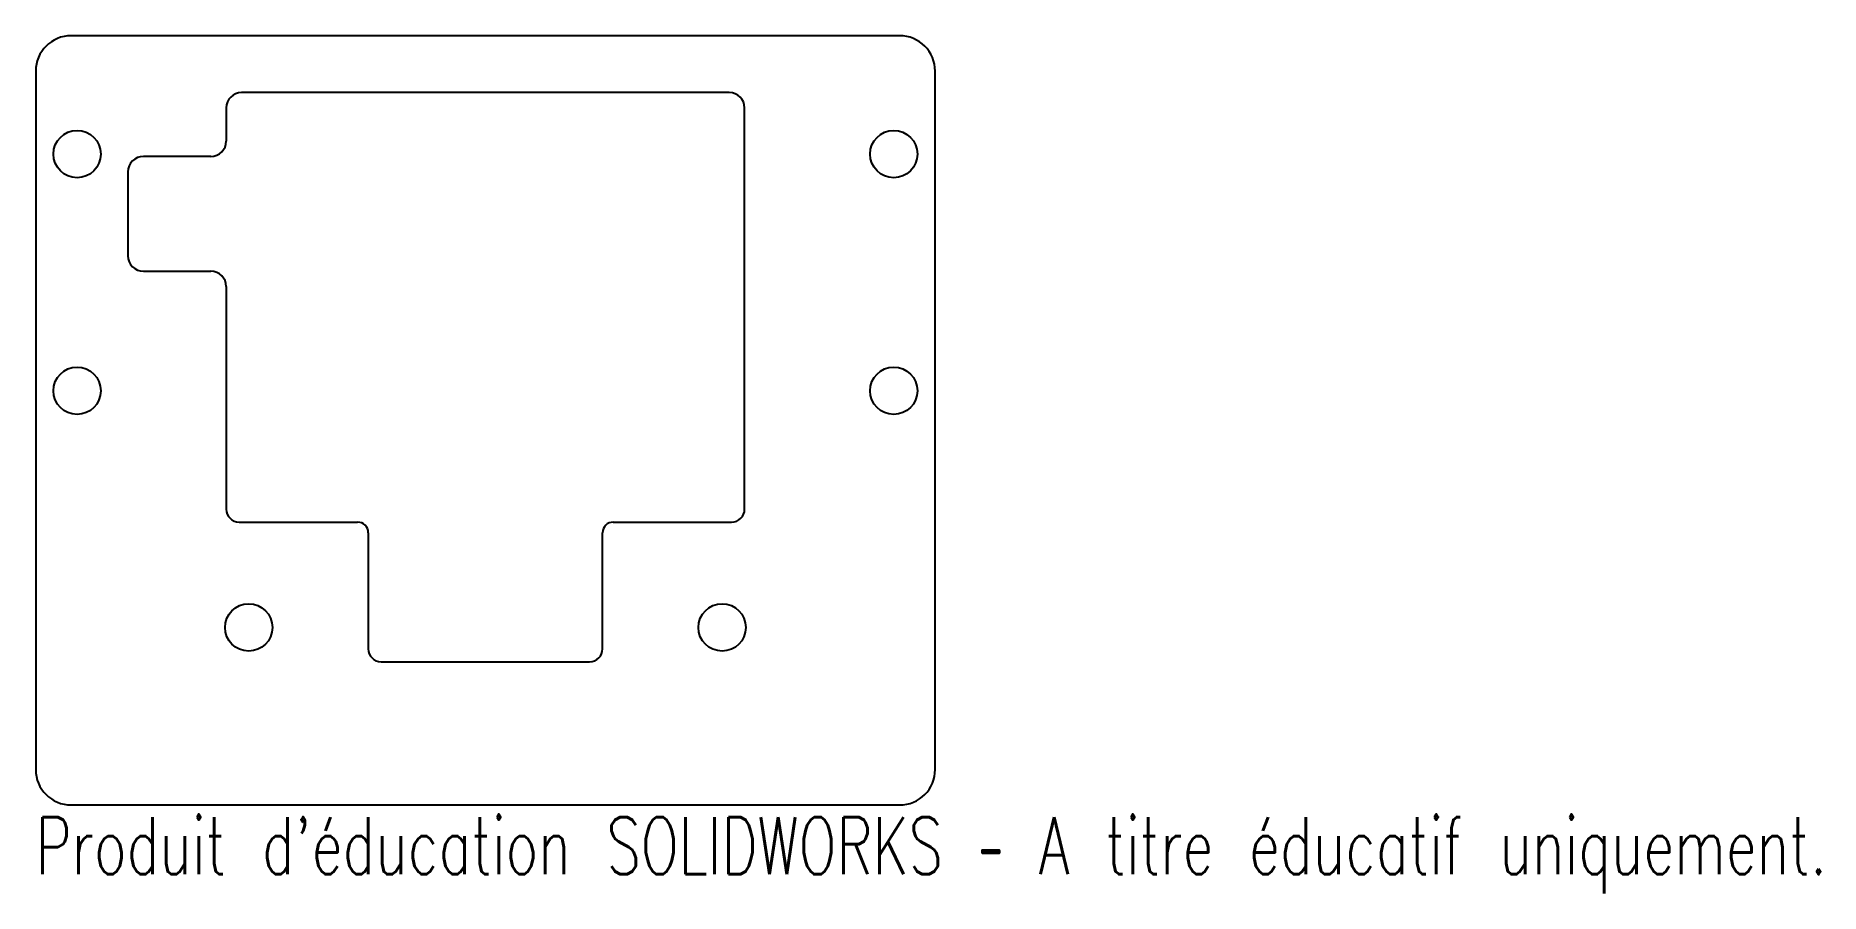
# Model space of a CAD drawing. Header units: millimetres. Extents: x -44 to 107, y -35 to 38.
import ezdxf

# ---------------------------------------------------------------- set-up
doc = ezdxf.new("R2010")
doc.units = ezdxf.units.MM
doc.styles.add('SLDTEXTSTYLE0', font='TXT', dxfattribs={"width": 0.7, "bigfont": 'bigfont'})

msp = doc.modelspace()

# ---------------------------------------------------------------- linework, layer by layer
at = {"color": 7, "linetype": 'Continuous', "lineweight": 25}
for p, q in [((28.87, 37.87), (-41.13, 37.87)), ((-44.13, 34.87), (-44.13, -24.13)), ((31.87, -24.13), (31.87, 34.87)), ((-28.03, 31.77), (-28.03, 28.97)), ((14.47, 33.07), (-26.73, 33.07)), ((15.77, -2.13), (15.77, 31.77)), ((-29.33, 27.67), (-35.03, 27.67)), ((-36.33, 26.37), (-36.33, 19.27)), ((-35.03, 17.97), (-29.33, 17.97)), ((-28.03, 16.67), (-28.03, -2.13)), ((-26.93, -3.23), (-16.93, -3.23)), ((-16.03, -4.13), (-16.03, -13.93)), ((3.77, -13.93), (3.77, -4.13)), ((4.67, -3.23), (14.67, -3.23)), ((-14.93, -15.03), (2.67, -15.03)), ((-41.13, -27.13), (28.87, -27.13))]:
    msp.add_line(p, q, dxfattribs=at)
for centre in [(-40.63, 27.87), (28.37, 27.87), (-40.63, 7.87), (28.37, 7.87), (-26.13, -12.13), (13.87, -12.13)]:
    msp.add_circle(centre, 2, dxfattribs=at)
for centre, radius, start, end in [((-41.13, 34.87), 3, 90, 180), ((28.87, 34.87), 3, 0, 90), ((-26.73, 31.77), 1.3, 90, 180), ((14.47, 31.77), 1.3, 0, 90), ((-29.33, 28.97), 1.3, 270, 0), ((-35.03, 26.37), 1.3, 90, 180), ((-35.03, 19.27), 1.3, 180, 270), ((-29.33, 16.67), 1.3, 0, 90), ((-26.93, -2.13), 1.1, 180, 270), ((14.67, -2.13), 1.1, 270, 0), ((-16.93, -4.13), 0.9, 0, 90), ((4.67, -4.13), 0.9, 90, 180), ((-14.93, -13.93), 1.1, 180, 270), ((2.67, -13.93), 1.1, 270, 0), ((-41.13, -24.13), 3, 180, 270), ((28.87, -24.13), 3, 270, 0)]:
    msp.add_arc(centre, radius, start, end, dxfattribs=at)

# ---------------------------------------------------------------- texts
at = {"color": 7, "linetype": 'Continuous', "insert": (-44.13, -28.15), "char_height": 4.8336, "attachment_point": 1, "style": 'SLDTEXTSTYLE0'}
msp.add_mtext("Produit d'éducation SOLIDWORKS – A titre éducatif uniquement.", dxfattribs=at)

doc.saveas('drawing.dxf')
